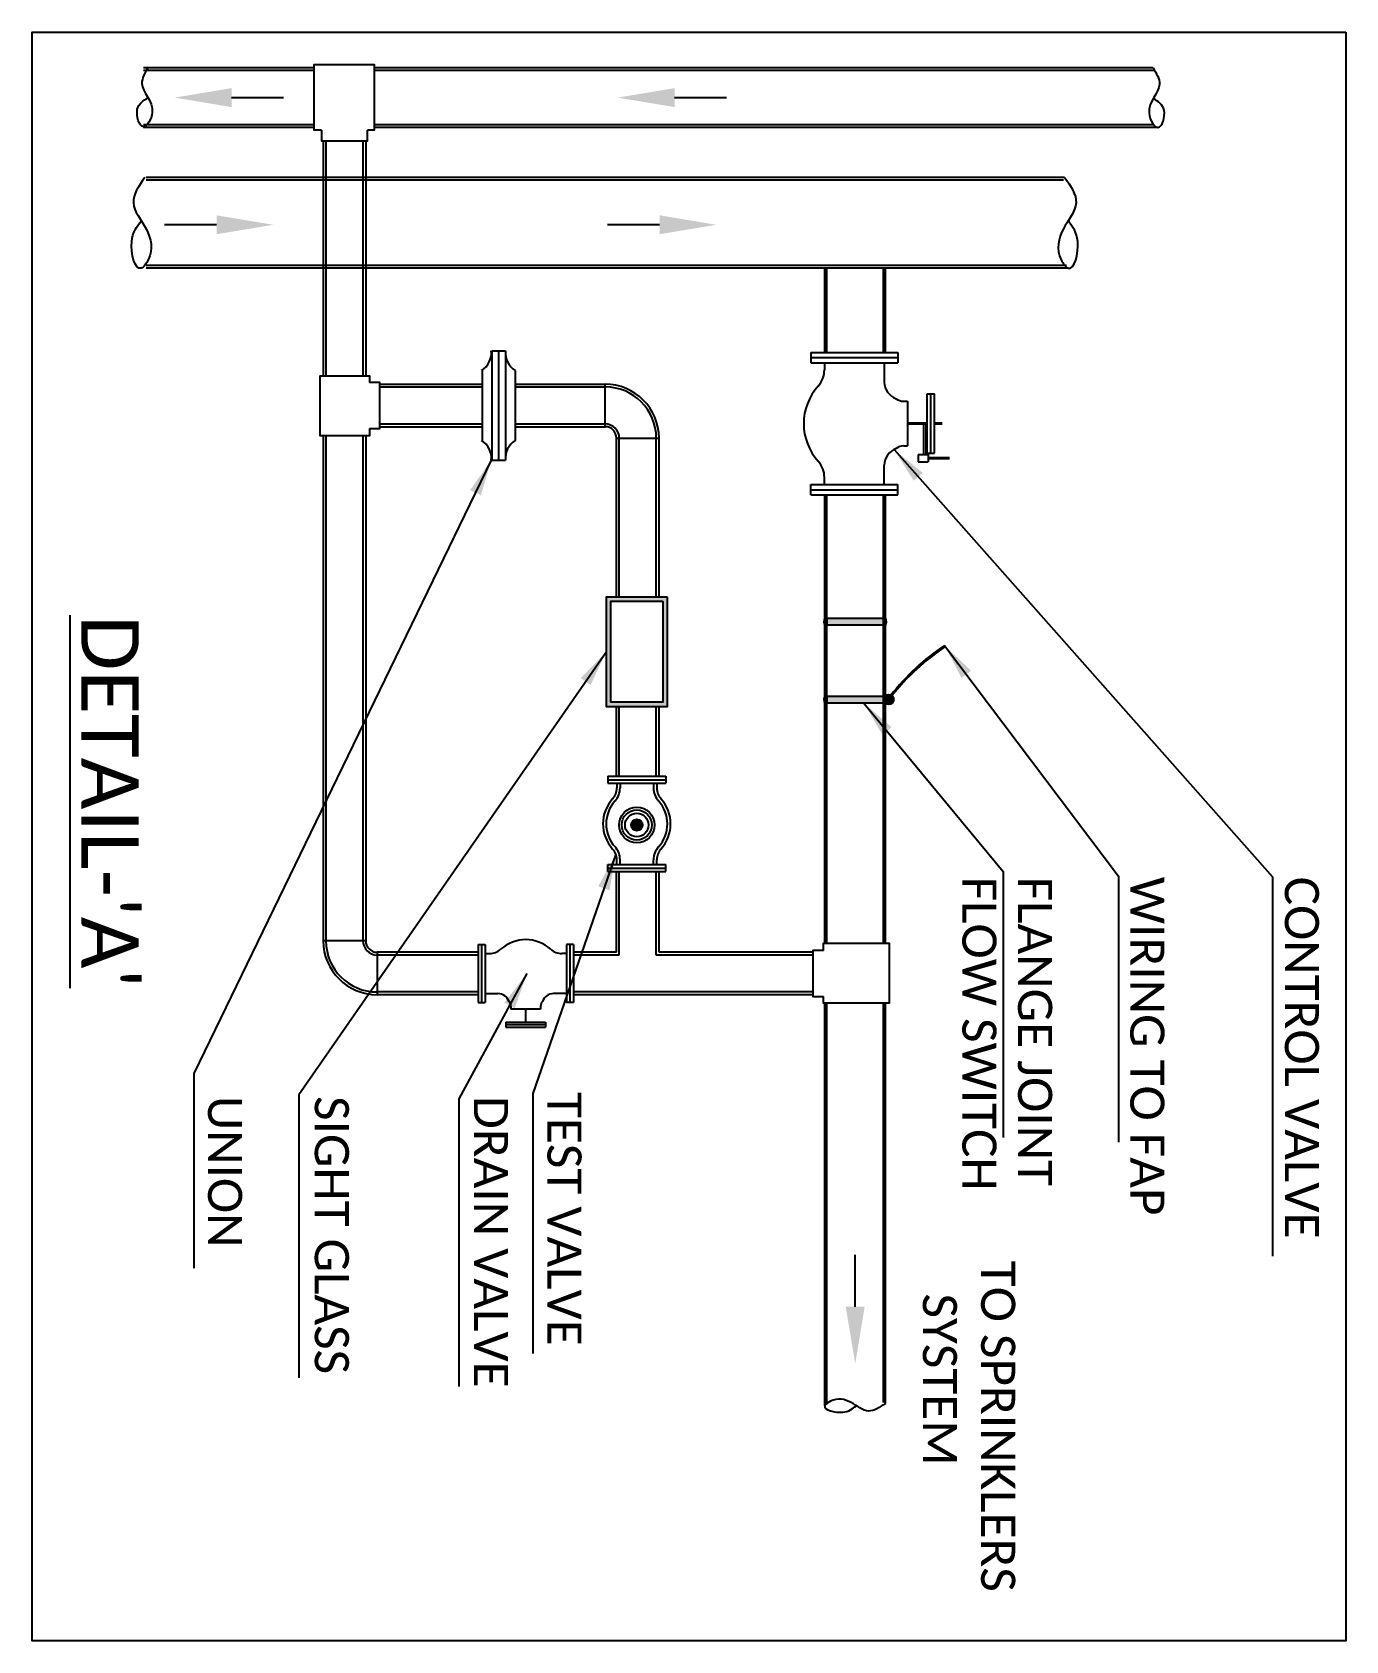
# Model space of a CAD drawing. Header units: inches. Extents: x 257070 to 799932, y -17980 to 269260.
# Drawn here: x 352342 to 355967, y 252518 to 256956 of the extents above; entities that cross this region are included whole.
import ezdxf

# ---------------------------------------------------------------- set-up
doc = ezdxf.new("R2010")
doc.units = ezdxf.units.IN
doc.header["$MEASUREMENT"] = 0
for name, color, linetype in [('0-AES-F-FIRE-HYD', 3, 'Continuous'), ('1FF-SPRINKLER', 1, 'Continuous'), ('VALVE', 7, 'Continuous')]:
    doc.layers.add(name, color=color, linetype=linetype)
doc.layers.add('0-AES-F-SPRINKLER PIPE', color=10, linetype='Continuous', lineweight=15)
doc.styles.get("Standard").update_dxf_attribs({"font": 'arial.ttf'})
doc.styles.add('STERLING-1', font='calibri.ttf')
doc.dimstyles.get("Standard").update_dxf_attribs({"dimtxt": 650, "dimasz": 650, "dimexe": 0.18, "dimexo": 0.0625, "dimgap": 0.09, "dimtad": 0, "dimtoh": 1, "dimdec": 0, "dimzin": 0, "dimdsep": 46, "dimtxsty": 'Standard', "dimcen": 0.09, "dimadec": 0, "dimazin": 0, "dimtfac": 1, "dimtdec": 0, "dimtofl": 0, "dimtmove": 0, "dimatfit": 3, "dimfxl": 1, "dimtolj": 1, "dimtzin": 0, "dimarcsym": 0})

msp = doc.modelspace()

# ---------------------------------------------------------------- hatches: boundary and pattern name
at = {"layer": '1FF-SPRINKLER', "lineweight": -3}
h = msp.add_hatch(color=7, dxfattribs=at)
h.paths.add_polyline_path([(353926.7452026211, 255398.8083142605), (353926.7452026211, 255095.4427039534), (354094.9001901277, 255095.4427039534), (354094.9001901277, 255398.8083142605)])
h.paths.add_polyline_path([(353939.0208136715, 255386.5327023952), (353939.0208136715, 255107.7183159352), (354082.6245790772, 255107.7183159352), (354082.6245790772, 255386.5327023952)], flags=16)
for points in [[(354530.0228332594, 255339.66923927), (354530.0228865776, 255320.351370173, -0.3221246564567735)], [(354535.0938772276, 255339.66923927), (354530.0228332594, 255339.66923927), (354530.0228332594, 255320.3514451444), (354535.0938364823, 255320.3514451444)], [(354697.0520715654, 255320.351370173, 0.3221246564567735), (354697.0521251165, 255339.66923927)], [(354712.0724928059, 255127.6703810137, -0.0545298300958094), (354714.604016855, 255126.0316038089, -0.0722539115389231), (354861.6036733106, 255261.3889554333), (354859.8406359047, 255264.6600575237, 0.0750719161660586)], [(354530.0228332594, 255124.9381818626), (354530.0228865776, 255105.6203134641, -0.3221246564567735)], [(354535.0938772276, 255124.9381818626), (354530.0228332594, 255124.9381818626), (354530.0228332594, 255105.6203873879), (354535.0938364823, 255105.6203873879)], [(354705.847377652, 255129.1462071523, 1), (354705.847377652, 255101.4125123904, 1)], [(354697.0514799427, 255105.6194899422, 0.3221584842678896), (354697.0515330281, 255124.9390044533)], [(354010.8226966072, 254784.8562128194, 1), (354010.8226966072, 254753.3718952028, 1)]]:
    msp.add_hatch(color=7, dxfattribs=at).paths.add_polyline_path(points)
h = msp.add_hatch(color=7, dxfattribs=at)
h.paths.add_polyline_path([(354691.9810918585, 255320.3514451444), (354691.9811449439, 255339.66923927), (354535.0938772276, 255339.66923927), (354535.0938364823, 255320.3514451444)])
h.paths.add_polyline_path([(354691.9810918585, 255320.3514451444), (354697.0520715654, 255320.3514451444), (354697.0521251165, 255339.66923927), (354691.9811449439, 255339.66923927)])
h = msp.add_hatch(color=7, dxfattribs=at)
h.paths.add_polyline_path([(354691.9810918585, 255105.6203873879), (354691.9811449439, 255124.9381818626), (354535.0938772276, 255124.9381818626), (354535.0938364823, 255105.6203873879)])
h.paths.add_polyline_path([(354691.9810918585, 255105.6203873879), (354697.0520715654, 255105.6203873879), (354697.0521251165, 255124.9381818626), (354691.9811449439, 255124.9381818626)])

# ---------------------------------------------------------------- linework, layer by layer
at = {"layer": '0-AES-F-FIRE-HYD', "lineweight": -3, "ltscale": 20}
for p, q in [((353120.5491414258, 256858.2758384575), (352649.2239490581, 256858.2793182278)), ((353120.5491414258, 256850.6693606316), (352649.2239490581, 256850.6728479689)), ((355435.4414723312, 256858.2587500852), (353285.7274103408, 256858.2746199383)), ((355439.9513427595, 256850.6522001982), (353285.7274103408, 256850.6681383871)), ((353120.5491414258, 256700.8740135054), (352649.2239490581, 256700.8766628852)), ((353120.5491414258, 256693.2674974952), (352649.2239490581, 256693.2701578182)), ((355436.8927760479, 256700.8609921024), (353285.7274103408, 256700.8730847439)), ((355448.9220883661, 256693.2543559516), (353285.7274103408, 256693.2665650085)), ((353145.4509480355, 256656.7357860323), (353145.4509480355, 256008.2278165784)), ((353153.0574641618, 256656.7357860323), (353153.0574641618, 256008.2278165784)), ((353255.0342958382, 256656.7357860323), (353255.0342958382, 256008.2278165784)), ((353262.6408121976, 256656.7357860323), (353262.6408121976, 256008.2278165784)), ((353301.8930249343, 255985.1412178534), (353583.6893948688, 255985.1412178534)), ((353675.1917658801, 255985.1412178534), (353923.341697544, 255985.1412178534)), ((353923.341697544, 255867.9513528761), (353923.341697544, 255985.1412178534)), ((353301.8930249343, 255977.5347016104), (353583.6893948688, 255977.5347016104)), ((353675.1917658801, 255977.5347016104), (353923.341697544, 255977.5347016104)), ((353301.8930249343, 255875.5578702832), (353583.6893948688, 255875.5578702832)), ((353301.8930249343, 255867.9513528761), (353583.6893948688, 255867.9513528761)), ((353675.1917658801, 255875.5578702832), (353923.341697544, 255875.5578702832)), ((353675.1917658801, 255867.9513528761), (353923.341697544, 255867.9513528761)), ((353145.4509480355, 255843.0495470813), (353145.4509480355, 254449.6438791094)), ((353153.0574641618, 255843.0495470813), (353153.0574641618, 254449.6438791094)), ((353255.0342958382, 255843.0495470813), (353255.0342958382, 254449.6438791094)), ((353262.6408121976, 255843.0495470813), (353262.6408121976, 254449.6438791094)), ((353954.9570395573, 255836.3360113282), (354072.1469039525, 255836.3360113282)), ((353954.9570395573, 255398.8083142604), (353954.9570395573, 255836.3360113282)), ((353962.5635556841, 255398.8083142604), (353962.5635556841, 255836.3360113282)), ((354064.5403878259, 255398.8083142604), (354064.5403878259, 255836.3360113282)), ((354072.1469039525, 255398.8083142604), (354072.1469039525, 255836.3360113282)), ((353954.9570395573, 254903.5929147204), (353954.9570395573, 255095.4427039533)), ((353962.5635556841, 254903.5929147204), (353962.5635556841, 255095.4427039533)), ((354064.5403878259, 254903.5929147204), (354064.5403878259, 255095.4427039533)), ((354072.1469039525, 254903.5929147204), (354072.1469039525, 255095.4427039533)), ((353954.9570395573, 254418.0285356988), (353954.9570395573, 254640.6196353774)), ((353962.5635556841, 254410.4220214349), (353962.5635556841, 254640.6196353774)), ((354064.5403878259, 254410.4220214349), (354064.5403878259, 254640.6196353774)), ((354072.1469039525, 254418.0285356988), (354072.1469039525, 254640.6196353774)), ((353262.6408121976, 254449.6438791094), (353145.4509480355, 254449.6438791094)), ((353294.2561539783, 254418.0285356988), (353294.2561539783, 254300.8386725842)), ((353572.8213221264, 254418.0285356988), (353294.2561539783, 254418.0285356988)), ((353572.8213221264, 254410.4220214349), (353294.2561539783, 254410.4220214349)), ((353954.9570395573, 254418.0285356988), (353835.7946004217, 254418.0285356988)), ((353962.5635556841, 254410.4220214349), (353835.7946004217, 254410.4220214349)), ((354496.5938420462, 254410.4220214349), (354064.5403878259, 254410.4220214349)), ((354496.5938420462, 254418.0285356988), (354072.1469039525, 254418.0285356988)), ((353572.8213221264, 254308.4451889436), (353294.2561539783, 254308.4451889436)), ((353572.8213221264, 254300.8386725842), (353294.2561539783, 254300.8386725842)), ((354496.5938420462, 254308.4451889436), (353835.7946004217, 254308.4451889436)), ((354496.5938420462, 254300.8386725842), (353835.7946004217, 254300.8386725842))]:
    msp.add_line(p, q, dxfattribs=at)
at = {"layer": '0-AES-F-FIRE-HYD', "color": 7, "lineweight": -3, "ltscale": 20}
msp.add_lwpolyline([(355967.4416331068, 256956.3490166612), (355967.4416331068, 252518.4126742234), (352342.283044472, 252518.4126742234), (352342.283044472, 256956.3490166612)], close=True, dxfattribs=at)
at = {"layer": '0-AES-F-FIRE-HYD', "lineweight": -3, "ltscale": 20}
for points in [[(353140.6079477124, 256685.7405115435), (353120.5491414255, 256685.7405115435), (353120.5491414255, 256866.9512813496), (353285.7274103403, 256866.9512813496), (353285.7274103403, 256685.7405115435), (353267.4838125199, 256685.7405115435)], [(353140.6079477124, 256685.7405115435), (353140.6079477124, 256656.7357860323), (353267.4838125199, 256656.7357860323), (353267.4838125199, 256685.7405115435)], [(353272.8882995396, 255863.1083534848), (353272.8882995396, 255843.0495470813), (353137.454821491, 255843.0495470813), (353137.454821491, 256008.2278165784), (353272.8882995396, 256008.2278165784), (353272.8882995396, 255989.9842182923)], [(353272.8882995396, 255863.1083534848), (353301.8930249339, 255863.1083534848), (353301.8930249339, 255989.9842182923), (353272.8882995396, 255989.9842182923)], [(354525.5985672079, 254422.8715371856), (354525.5985672079, 254442.9303433563), (354706.8093372468, 254442.9303433563), (354706.8093372468, 254277.7520738592), (354525.5985672079, 254277.7520738592), (354525.5985672079, 254295.9956724945)], [(354525.5985672079, 254422.8715371856), (354496.5938420458, 254422.8715371856), (354496.5938420458, 254295.9956724945), (354525.5985672079, 254295.9956724945)]]:
    msp.add_lwpolyline(points, dxfattribs=at)
for centre, radius, start, end in [((353923.3416975437, 255836.3360113282), 148.805206218412, 0, 90), ((353923.3416975437, 255836.3360113282), 141.1986899833429, 0, 90), ((353923.3416975437, 255836.3360113282), 39.22185832870635, 0, 90), ((353923.3416975437, 255836.3360113282), 31.61534209363718, 0, 90), ((353294.2561539778, 254449.6438791094), 148.805206218412, 180, 270), ((353294.2561539778, 254449.6438791094), 141.1986899833429, 180, 270), ((353294.2561539778, 254449.6438791094), 39.22185832870635, 180, 270), ((353294.2561539778, 254449.6438791094), 31.61534209363718, 180, 270)]:
    msp.add_arc(centre, radius, start, end, dxfattribs=at)
for points in [[(352663.2252724339, 256860.5421392996), (352645.0504998172, 256814.9946050536), (352673.5693865885, 256734.7940507163), (352649.2275698072, 256695.5808056802), (352632.4936759154, 256743.0758081893), (352662.4643569774, 256775.8395278644)], [(355435.4414723312, 256858.2587500852), (355453.4734017177, 256812.6544787366), (355424.7032927779, 256732.543700403), (355448.9220883661, 256693.2543559516), (355465.8047573137, 256740.6966795963), (355435.9369117263, 256773.5541712311)]]:
    msp.add_spline(points, degree=3, dxfattribs=at)
at = {"layer": '0-AES-F-SPRINKLER PIPE', "lineweight": -3}
for p, q in [((355191.4993661883, 256555.6488083959), (352656.5389730931, 256555.6647390178)), ((355188.0559623205, 256548.0423643304), (352656.5389730931, 256548.0582613083)), ((355196.3388055993, 256312.7121435529), (352656.5404541289, 256312.7243198971)), ((355201.3715403118, 256305.1055796961), (352656.5404541289, 256305.1178121524)), ((354530.0274239815, 256073.0578912473), (354530.0284593796, 256305.1103762402)), ((354535.0984320937, 256073.0578912473), (354535.099465629, 256305.1103395693)), ((354691.987110298, 256073.0578912473), (354691.9884667693, 256305.1092186062)), ((354697.0580953601, 256073.0578912473), (354697.0594518316, 256305.1091822846)), ((354530.0221017058, 254442.9303433563), (354530.0236011354, 255679.7217895793)), ((354535.0931284447, 254442.9303433563), (354535.094613904, 255679.7217895793)), ((354691.9801756704, 254442.9303433563), (354691.9820990843, 255679.7217895793)), ((354697.0511502548, 254442.9303433563), (354697.0530846118, 255679.7217895793)), ((354530.0212458206, 253166.8068453719), (354530.0217487348, 254277.7520738592)), ((354535.0922879259, 253170.1620016529), (354535.0927787331, 254277.7520738592)), ((354691.9791025537, 253175.6838975989), (354691.9797225817, 254277.7520738592)), ((354697.0500650312, 253173.3882950203), (354697.0506950709, 254277.7520738592))]:
    msp.add_line(p, q, dxfattribs=at)
for points in [[(352653.0955689923, 256555.6488083959), (352621.4899530133, 256485.5981995635), (352656.5964142756, 256413.8013791809), (352662.7019473779, 256328.2560694781), (352643.223394869, 256305.1055796961), (352616.9108736758, 256378.6666225925), (352642.8591769618, 256435.1876448192)], [(355191.4993661883, 256555.6488083959), (355223.1049821676, 256485.5981995635), (355187.9985206724, 256413.8013791809), (355181.8929878027, 256328.2560694781), (355201.3715403118, 256305.1055796961), (355227.6840615048, 256378.6666225925), (355201.7357582188, 256435.1876448192)], [(354697.0500650312, 253173.3882950203), (354650.3496582118, 253152.317883475), (354602.4851116781, 253175.7221914877), (354545.4549053648, 253179.7925463461), (354530.0212458206, 253166.8068453719), (354579.0619414727, 253149.2651633735), (354616.7426221034, 253166.5640328129)]]:
    msp.add_spline(points, degree=3, dxfattribs=at)
at = {"layer": '1FF-SPRINKLER', "lineweight": -3}
msp.add_line((354691.9895021674, 256305.1092368834), (354535.1005014927, 256305.1103561003), dxfattribs=at)
at = {"layer": '1FF-SPRINKLER', "color": 7, "lineweight": -3}
for p, q in [((353610.3414026984, 256077.1905120047), (353610.3414026984, 255775.9023066894)), ((353610.3414026984, 256077.1905120047), (353648.5397585164, 256077.1905120047)), ((353628.9276855494, 256077.1905120047), (353628.9276855494, 255775.9023066894)), ((353648.5397585164, 256077.1905120047), (353648.5397585164, 255775.9023066894)), ((353583.6893948688, 256023.2278436007), (353583.6893948688, 255829.8645671741)), ((353675.1917658801, 256023.2278436007), (353675.1917658801, 255829.8645671741)), ((353610.3414026984, 255775.9023066894), (353648.5397585164, 255775.9023066894)), ((354530.0228332599, 255339.6692392699), (354530.0228865781, 255320.3514451443)), ((354697.0521251167, 255339.6692392699), (354697.0520715656, 255320.3514451443)), ((354859.8406359052, 255264.6600575236), (354861.6036733111, 255261.3889554332)), ((354530.0228332599, 255124.9381818625), (354530.0228865781, 255105.6203873878)), ((354697.0521251167, 255124.9381818625), (354697.0520715656, 255105.6203873878))]:
    msp.add_line(p, q, dxfattribs=at)
for points in [[(352892.474888354, 256775.8395278644), (353035.9199633781, 256775.8395278644)], [(354114.9294287857, 256775.8395278644), (354258.3745040422, 256775.8395278644)], [(352851.2020646554, 256425.0060060578), (352707.7569893986, 256425.0060060578)], [(354073.6566053199, 256425.0060060578), (353930.2115300627, 256425.0060060578)], [(354535.0938772274, 255339.6692392699), (354535.0938772274, 255320.3514451443)], [(354535.0938772274, 255124.9381818625), (354535.0938772274, 255105.6203873878)], [(354613.6140334377, 253439.9825602586), (354613.6140334377, 253583.4276356318)]]:
    msp.add_lwpolyline(points, dxfattribs=at)
for points in [[(354094.9001901277, 255398.8083142604), (354094.9001901277, 255095.4427039533), (353926.7452026209, 255095.4427039533), (353926.7452026209, 255398.8083142604)], [(354082.6245790772, 255386.5327023951), (354082.6245790772, 255107.7183159351), (353939.0208136713, 255107.7183159351), (353939.0208136713, 255386.5327023951)], [(354697.0521251162, 255339.6692392699), (354697.0521251162, 255320.3514451443), (354530.0228332592, 255320.3514451443), (354530.0228332592, 255339.6692392699)], [(354697.0521251162, 255124.9381818625), (354697.0521251162, 255105.6203873878), (354530.0228332592, 255105.6203873878), (354530.0228332592, 255124.9381818625)]]:
    msp.add_lwpolyline(points, close=True, dxfattribs=at)
for centre, radius in [((354705.8473776517, 255115.2793605861), 13.8668477294448), ((354010.8226966072, 254769.114054302), 49.01589080419906), ((354010.8226966072, 254769.114054302), 41.50610529100695), ((354010.8226966072, 254769.114054302), 32.3790243844809), ((354010.8226966072, 254769.114054302), 15.74215796476274)]:
    msp.add_circle(centre, radius, dxfattribs=at)
for centre, radius, start, end in [((353551.4820169151, 256072.1913501904), 58.04925912487128, 302.4903323096607, 4.940397425880018), ((353706.373354416, 256072.1913501904), 58.04925912487128, 175.05960257412, 237.5096676903393), ((353551.4820169151, 255780.9010600023), 58.04925912487128, 355.05960257412, 57.50966769033928), ((353706.373354416, 255780.9010600023), 58.04925912487128, 122.4903323096607, 184.94039742588), ((354543.4597097299, 255330.0103425563), 16.54823065324992, 144.2900944096646, 215.7099055903354), ((354683.6152488788, 255330.0103425563), 16.54823065324992, 324.2900944096646, 35.7099055903354), ((355239.5803607028, 254706.8499067382), 674.7995420752558, 124.2458100613564, 141.5799324639099), ((355253.9980069228, 254687.7438095681), 695.0122774376715, 124.3735716705694, 140.9042056469284), ((354543.4597097299, 255115.2792850326), 16.54823065324992, 144.2900944096646, 215.7099055903354), ((354683.6152488788, 255115.2792850326), 16.54823065324992, 324.2900944096646, 35.7099055903354)]:
    msp.add_arc(centre, radius, start, end, dxfattribs=at)
for points in [[(352892.474888354, 256801.9874332523), (352735.5874550956, 256775.8395278644), (352892.474888354, 256749.6916222437)], [(354114.9294287857, 256801.9874332523), (353958.0419957595, 256775.8395278644), (354114.9294287857, 256749.6916222437)], [(352851.2020646554, 256451.1539113293), (353008.089498147, 256425.0060060578), (352851.2020646554, 256398.858100437)], [(354073.6566053199, 256451.1539113293), (354230.5440388116, 256425.0060060578), (354073.6566053199, 256398.858100437)], [(354639.7619389422, 253439.9825602586), (354613.6140334377, 253283.0951280476), (354587.4661279334, 253439.9825602586)]]:
    msp.add_solid(points, dxfattribs=at)
at = {"layer": 'VALVE', "color": 7, "linetype": 'Continuous', "lineweight": -3}
for p, q in [((354491.1956116521, 256073.0578912473), (354731.020903211, 256073.0578912473)), ((354491.1956116521, 256073.0578912473), (354491.1956116521, 256044.2320119175)), ((354731.020903211, 256073.0578912473), (354731.020903211, 256044.2320119175)), ((354491.1956116521, 256058.6449523973), (354731.020903211, 256058.6449523973)), ((354491.1956116521, 256044.2320119175), (354731.020903211, 256044.2320119175)), ((354528.6079731266, 256044.2320119175), (354528.6079731266, 256024.8145825746)), ((354693.6085412708, 256044.2320119175), (354693.6085412708, 255991.1514595434)), ((354747.2490915059, 255937.990629259), (354758.2585483288, 255937.990629259)), ((354758.2585483288, 255937.990629259), (354758.2585483288, 255814.7890522661)), ((354812.1144615543, 255794.5298746046), (354812.1144615543, 255958.2498051742)), ((354812.1144615543, 255958.2498051742), (354832.2925760838, 255958.2498051742)), ((354822.2035188192, 255794.5298746046), (354822.2035188192, 255958.2498051742)), ((354832.2925760838, 255794.5298746046), (354832.2925760838, 255958.2498051742)), ((354747.2490915059, 255814.7890522661), (354758.2585483288, 255814.7890522661)), ((354693.6085412708, 255708.5476678614), (354693.6085412708, 255761.6282222145)), ((354787.5205019916, 255791.1210757731), (354815.1837594303, 255791.1210757731)), ((354787.5205019916, 255791.1210757731), (354787.5205019916, 255770.9429614762)), ((354787.5205019916, 255770.9429614762), (354815.1837594303, 255770.9429614762)), ((354812.1144615543, 255794.5298746046), (354832.2925760838, 255794.5298746046)), ((354815.1837594303, 255791.1210757731), (354815.1837594303, 255770.9429614762)), ((354528.6079731266, 255708.5476678614), (354528.6079731266, 255727.9650981356)), ((354491.1956116521, 255708.5476678614), (354731.020903211, 255708.5476678614)), ((354491.1956116521, 255679.7217895793), (354491.1956116521, 255708.5476678614)), ((354491.1956116521, 255694.1347283129), (354731.020903211, 255694.1347283129)), ((354491.1956116521, 255679.7217895793), (354731.020903211, 255679.7217895793)), ((354731.020903211, 255679.7217895793), (354731.020903211, 255708.5476678614)), ((353930.6525276004, 254903.5929147204), (354090.9928653816, 254903.5929147204)), ((353930.6525276004, 254903.5929147204), (353930.6525276004, 254884.3207562159)), ((353930.6525276004, 254893.9568350607), (354090.9928653816, 254893.9568350607)), ((353930.6525276004, 254884.3207562159), (354090.9928653816, 254884.3207562159)), ((353955.6653639266, 254884.3207562159), (353955.6653639266, 254871.3388176684)), ((353964.5239955244, 254884.3207562159), (353964.5239955244, 254871.3388176684)), ((354057.1213972251, 254884.3207562159), (354057.1213972251, 254871.3388176684)), ((354065.9800292888, 254884.3207562159), (354065.9800292888, 254871.3388176684)), ((354090.9928653816, 254903.5929147204), (354090.9928653816, 254884.3207562159)), ((353930.6525276004, 254659.8917938818), (354090.9928653816, 254659.8917938818)), ((353930.6525276004, 254640.6196353774), (353930.6525276004, 254659.8917938818)), ((353930.6525276004, 254650.2557151535), (354090.9928653816, 254650.2557151535)), ((353955.6653639266, 254659.8917938818), (353955.6653639266, 254672.8737335934)), ((353964.5239955244, 254659.8917938818), (353964.5239955244, 254672.8737335934)), ((354057.1213972251, 254659.8917938818), (354057.1213972251, 254672.8737335934)), ((354065.9800292888, 254659.8917938818), (354065.9800292888, 254672.8737335934)), ((354090.9928653816, 254640.6196353774), (354090.9928653816, 254659.8917938818)), ((353930.6525276004, 254640.6196353774), (354090.9928653816, 254640.6196353774)), ((353572.8213221264, 254439.6037732068), (353572.8213221264, 254279.2634363569)), ((353572.8213221264, 254439.6037732068), (353592.0934800486, 254439.6037732068)), ((353582.4574008546, 254439.6037732068), (353582.4574008546, 254279.2634363569)), ((353592.0934800486, 254439.6037732068), (353592.0934800486, 254279.2634363569)), ((353816.5224424991, 254439.6037732068), (353816.5224424991, 254279.2634363569)), ((353835.7946004217, 254439.6037732068), (353816.5224424991, 254439.6037732068)), ((353826.1585209948, 254439.6037732068), (353826.1585209948, 254279.2634363569)), ((353835.7946004217, 254439.6037732068), (353835.7946004217, 254279.2634363569)), ((353592.0934800486, 254414.5909372301), (353605.0754196438, 254414.5909372301)), ((353816.5224424991, 254414.5909372301), (353803.5405029041, 254414.5909372301)), ((353592.0934800486, 254304.2762712858), (353627.5816222151, 254304.2762712858)), ((353816.5224424991, 254304.2762712858), (353781.0343003328, 254304.2762712858)), ((353572.8213221264, 254279.2634363569), (353592.0934800486, 254279.2634363569)), ((353663.12343394, 254268.4137322058), (353663.12343394, 254261.0531247038)), ((353745.4924883751, 254261.0531247038), (353663.12343394, 254261.0531247038)), ((353745.4924883751, 254268.4137322058), (353745.4924883751, 254261.0531247038)), ((353835.7946004217, 254279.2634363569), (353816.5224424991, 254279.2634363569)), ((353649.5787270794, 254225.0465991956), (353759.0371954682, 254225.0465991956)), ((353649.5787270794, 254225.0465991956), (353649.5787270794, 254211.5560882076)), ((353649.5787270794, 254218.3013432942), (353759.0371954682, 254218.3013432942)), ((353649.5787270794, 254211.5560882076), (353759.0371954682, 254211.5560882076)), ((353759.0371954682, 254225.0465991956), (353759.0371954682, 254211.5560882076))]:
    msp.add_line(p, q, dxfattribs=at)
for points, const_width in [([(354758.2585483285, 255876.3898407625), (354812.1144615539, 255876.3898407625)], 8.36112676168089), ([(354832.2925760833, 255876.3898407625), (354854.0452253033, 255876.3898407625)], 8.36112676168089), ([(354815.1837594298, 255781.0320178097), (354874.0831143182, 255781.0320178097)], 8.36112676168089), ([(353704.3079612736, 254261.0531247038), (353704.3079612736, 254225.0465991956)], 5.590010463523733)]:
    msp.add_lwpolyline(points, dxfattribs=dict(at, const_width=const_width))
msp.add_lwpolyline([(354809.1366568076, 255791.1210757731), (354809.1366568076, 255876.3898407625), (354801.635870939, 255876.3898407625), (354801.635870939, 255791.1210757731)], dxfattribs=at)
for centre, radius, start, end in [((354461.7189594969, 256024.8145825746), 66.88901409344635, 317.877817810045, 0), ((354743.8065549318, 255992.2961056283), 50.21106257654478, 181.3062801526131, 249.9626490946916), ((354625.8560933598, 255876.3898407625), 154.4046881782449, 137.8778178100451, 222.1221821899549), ((354747.2490915054, 255971.4351353752), 33.44450704672322, 231.8781625176744, 270), ((354743.8065549318, 255760.4835751983), 50.21106257654478, 110.0373509053084, 178.6937198473868), ((354747.2490915054, 255781.3445442872), 33.44450704672322, 90, 128.1218374823256), ((354461.7189594969, 255727.9650981356), 66.88901409344635, 0, 42.12218218995491), ((353910.945280451, 254871.3388176684), 44.72008370818989, 317.877817810045, 0), ((353910.945280451, 254871.3388176684), 53.57871571104305, 317.877817810045, 0), ((354110.7001129963, 254871.3388176684), 53.57871571104305, 180, 222.1221821899549), ((354110.7001129963, 254871.3388176684), 44.72008370818989, 180, 222.1221821899549), ((354020.6826778556, 254772.1062751071), 103.2305629534552, 137.8778178100451, 222.1221821899549), ((354020.6826778556, 254772.1062751071), 94.37193095060198, 137.8778178100451, 222.1221821899549), ((354000.9627148932, 254772.1062751071), 94.37193095060198, 317.877817810045, 42.12218218995491), ((354000.9627148932, 254772.1062751071), 103.2305629534552, 317.877817810045, 42.12218218995491), ((353910.945280451, 254672.8737335934), 44.72008370818989, 0, 42.12218218995491), ((353910.945280451, 254672.8737335934), 53.57871571104305, 0, 42.12218218995491), ((354110.7001129963, 254672.8737335934), 53.57871571104305, 137.8778178100451, 180), ((354110.7001129963, 254672.8737335934), 44.72008370818989, 137.8778178100451, 180), ((353704.3079612736, 254349.5736233008), 103.2305629534552, 47.87783218041764, 132.1221678195824), ((353605.0754196435, 254459.3110208216), 44.72008370818989, 270, 312.1221678195823), ((353803.5405029036, 254459.3110208216), 44.72008370818989, 227.8778321804176, 270), ((353626.8163437449, 254270.7153142247), 33.56968183689001, 20.03734861786483, 88.69373318445797), ((353781.7995788021, 254270.7153142247), 33.56968183689001, 91.30626681554206, 159.9626513821352), ((353640.7633922022, 254268.4137322058), 22.36004185409494, 0, 38.12183225121588), ((353767.852530345, 254268.4137322058), 22.36004185409494, 141.8781677487841, 180)]:
    msp.add_arc(centre, radius, start, end, dxfattribs=at)

# ---------------------------------------------------------------- texts
at = {"layer": '0-AES-F-FIRE-HYD', "color": 7, "lineweight": -3, "ltscale": 20, "style": 'STERLING-1'}
for s, height, p in [("%%UDETAIL-'A'", 158.3959663274679, (352478.0547553633, 255347.6535682849)), ('FLOW SWITCH', 94.1324599888952, (354909.1421151493, 254626.4298487504)), ('FLANGE JOINT', 94.1324599888952, (355062.8723350776, 254626.4298487504)), ('WIRING TO FAP', 94.1324599888952, (355372.5075246725, 254626.4298487504)), ('CONTROL VALVE ', 94.1324599888952, (355799.1198217456, 254626.4298487504)), ('TEST VALVE', 94.1324599888952, (353764.0483886894, 254032.4176665445)), ('UNION', 94.1324599888952, (352827.523095762, 254021.290465752)), ('SIGHT GLASS', 94.1324599888952, (353122.2006161654, 254021.290465752)), ('DRAIN VALVE ', 94.1324599888952, (353561.3706626421, 254021.290465752)), ('TO SPRINKLERS ', 94.1324599888952, (354960.9480611942, 253566.7064330903)), ('SYSTEM', 94.1324599888952, (354800.2035801722, 253476.5705607415))]:
    msp.add_text(s, height=height, rotation=270, dxfattribs=at).set_placement(p)

# ---------------------------------------------------------------- leaders
at = {"layer": '0-AES-F-FIRE-HYD', "color": 7, "lineweight": -3, "ltscale": 20}
for points in [[(354721.0368912163, 255804.6218862575), (355765.0448461025, 254626.4298487504), (355765.0448461025, 253579.9484281152)], [(353609.3156128152, 255775.9018987701), (352788.7584997771, 254083.1916282469), (352788.7584997771, 253546.4044733954)], [(353926.7452026213, 255247.1255092233), (353078.3156759533, 254024.6904002552), (353078.3156759533, 253244.3917841002)], [(354859.8406359052, 255264.6600575236), (355340.2408971413, 254628.3295848689), (355340.2408971413, 253894.4648556926)], [(354637.2241098398, 255105.6203873878), (355022.2306314354, 254641.1810420969), (355022.2306314354, 253907.3163112908)], [(353952.6779637634, 254688.9444844847), (353724.2915912027, 254027.9938996819), (353724.2915912027, 253311.2091659851)], [(353707.5260584207, 254359.1965023943), (353519.976429172, 254013.8526016663), (353519.976429172, 253219.7755817606)]]:
    msp.add_leader(points, dimstyle='Standard', override={"dimtxt": 0.3, "dimasz": 100, "dimexe": 0.05, "dimexo": 0.05, "dimdec": 3, "dimcen": 0.1, "dimdle": 0.05, "dimclrd": 7, "dimclre": 256, "dimtdec": 3, "dimlwe": 18}, dxfattribs=at)

doc.saveas('drawing.dxf')
